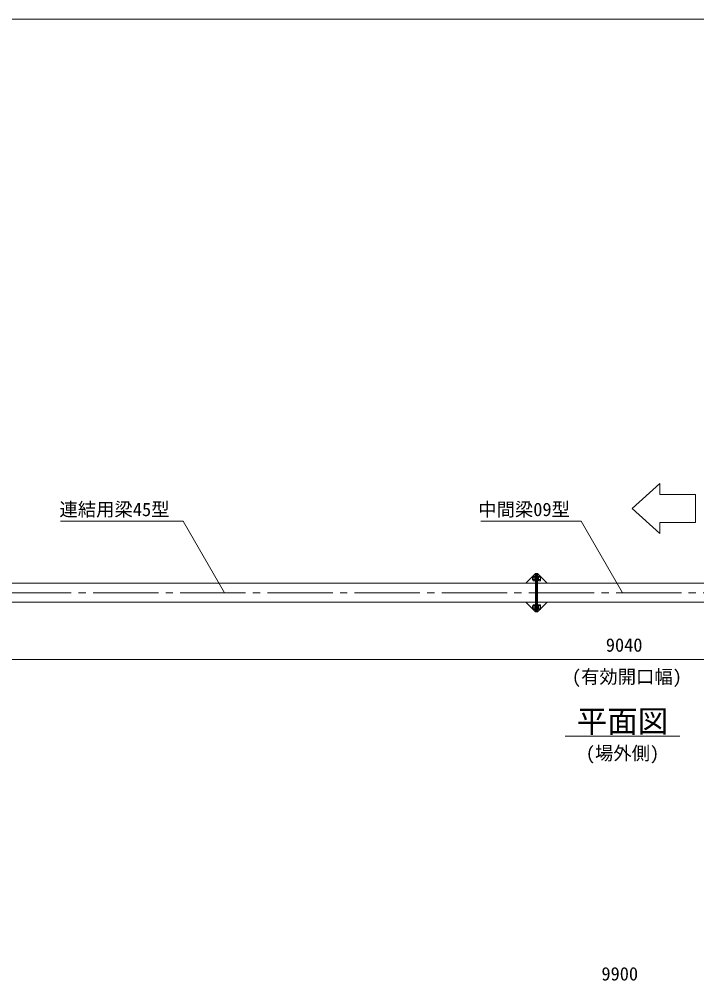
# Model space of a CAD drawing. Units: millimetres, scale not verified. Extents: x 54697 to 74822, y -14438 to 14438.
# Drawn here: x 58241 to 61786, y -5608 to -562 of the extents above; entities that cross this region are included whole.
import ezdxf
from ezdxf.enums import TextEntityAlignment as Align

# ---------------------------------------------------------------- set-up
doc = ezdxf.new("R2010")
doc.units = ezdxf.units.MM
doc.header["$LTSCALE"] = 38
doc.linetypes.add('CHAIN2', pattern=[12, 9, -1, 1, -1])
for name, color, linetype, lineweight in [('0-6_ﾎﾞﾙﾄ類', 2, 'Continuous', 18), ('0-A_図面枠', 7, 'Continuous', 18), ('0-B_寸法', 3, 'Continuous', 18), ('1-3_中間梁09', 7, 'Continuous', 18), ('1-4_通芯', 1, 'CHAIN2', 18), ('1-9_文字', 7, 'Continuous', 18), ('1-B_連結用梁45', 7, 'Continuous', 18)]:
    doc.layers.add(name, color=color, linetype=linetype, lineweight=lineweight)
doc.styles.add('ＭＳ ゴシック', font='')
doc.styles.get('ＭＳ ゴシック').set_extended_font_data('MS Gothic')

msp = doc.modelspace()

# ---------------------------------------------------------------- linework, layer by layer
at = {"layer": '0-6_ﾎﾞﾙﾄ類'}
for p, q in [((60928.71, -3480.51), (60926.7, -3482.49)), ((60928.71, -3494.49), (60928.71, -3480.51)), ((60930.09, -3480.51), (60928.71, -3480.51)), ((60930.09, -3477), (60931.71, -3475.38)), ((60930.09, -3498), (60930.09, -3477)), ((60967.71, -3477), (60966.09, -3475.38)), ((60967.71, -3498), (60967.71, -3477)), ((60926.7, -3492.51), (60926.7, -3482.49)), ((60928.71, -3494.49), (60926.7, -3492.51)), ((60930.09, -3481.71), (60927.51, -3481.71)), ((60930.09, -3493.29), (60927.51, -3493.29)), ((60930.09, -3494.49), (60928.71, -3494.49)), ((60930.09, -3498), (60931.71, -3499.62)), ((60931.71, -3481.44), (60939.09, -3481.44)), ((60931.71, -3493.56), (60939.09, -3493.56)), ((60958.71, -3486.69), (60955.71, -3487.5)), ((60958.71, -3487.5), (60955.71, -3488.31)), ((60966.09, -3481.44), (60958.71, -3481.44)), ((60966.09, -3493.56), (60958.71, -3493.56)), ((60967.71, -3498), (60966.09, -3499.62)), ((60928.71, -3630.51), (60926.7, -3632.49)), ((60926.7, -3642.51), (60926.7, -3632.49)), ((60930.09, -3631.71), (60927.51, -3631.71)), ((60928.71, -3644.49), (60928.71, -3630.51)), ((60930.09, -3630.51), (60928.71, -3630.51)), ((60930.09, -3627), (60931.71, -3625.38)), ((60930.09, -3648), (60930.09, -3627)), ((60931.71, -3631.44), (60939.09, -3631.44)), ((60966.09, -3631.44), (60958.71, -3631.44)), ((60967.71, -3627), (60966.09, -3625.38)), ((60967.71, -3648), (60967.71, -3627)), ((60928.71, -3644.49), (60926.7, -3642.51)), ((60930.09, -3643.29), (60927.51, -3643.29)), ((60930.09, -3644.49), (60928.71, -3644.49)), ((60930.09, -3648), (60931.71, -3649.62)), ((60931.71, -3643.56), (60939.09, -3643.56)), ((60958.71, -3636.69), (60955.71, -3637.5)), ((60958.71, -3637.5), (60955.71, -3638.31)), ((60966.09, -3643.56), (60958.71, -3643.56)), ((60967.71, -3648), (60966.09, -3649.62))]:
    msp.add_line(p, q, dxfattribs=at)
for points in [[(60931.71, -3475.38), (60939.09, -3475.38), (60939.09, -3499.62), (60931.71, -3499.62)], [(60966.09, -3475.38), (60958.71, -3475.38), (60958.71, -3499.62), (60966.09, -3499.62)], [(60931.71, -3625.38), (60939.09, -3625.38), (60939.09, -3649.62), (60931.71, -3649.62)], [(60966.09, -3625.38), (60958.71, -3625.38), (60958.71, -3649.62), (60966.09, -3649.62)]]:
    msp.add_lwpolyline(points, dxfattribs=at)
for points in [[(60939.09, -3498.51), (60939.09, -3476.49), (60941.4, -3476.49), (60941.4, -3498.51)], [(60955.71, -3476.49), (60955.71, -3498.51), (60953.4, -3498.51), (60953.4, -3476.49)], [(60955.71, -3476.16), (60955.71, -3498.84), (60958.71, -3498.84), (60958.71, -3476.16)], [(60939.09, -3648.51), (60939.09, -3626.49), (60941.4, -3626.49), (60941.4, -3648.51)], [(60955.71, -3626.49), (60955.71, -3648.51), (60953.4, -3648.51), (60953.4, -3626.49)], [(60955.71, -3626.16), (60955.71, -3648.84), (60958.71, -3648.84), (60958.71, -3626.16)]]:
    msp.add_lwpolyline(points, close=True, dxfattribs=at)
for centre, radius, start, end in [((60934.77, -3478.41), 4.29, 135, 225), ((60963.03, -3478.41), 4.29, 315, 45), ((60942.21, -3487.5), 12.12, 150, 210), ((60934.77, -3496.59), 4.29, 135, 225), ((60963.03, -3496.59), 4.29, 315, 45), ((60955.59, -3487.5), 12.12, 330, 30), ((60942.21, -3637.5), 12.12, 150, 210), ((60934.77, -3628.41), 4.29, 135, 225), ((60963.03, -3628.41), 4.29, 315, 45), ((60955.59, -3637.5), 12.12, 330, 30), ((60934.77, -3646.59), 4.29, 135, 225), ((60963.03, -3646.59), 4.29, 315, 45)]:
    msp.add_arc(centre, radius, start, end, dxfattribs=at)
at = {"layer": '0-A_図面枠'}
msp.add_lwpolyline([(54697.41, -562.5), (74822.4, -562.5), (74822.4, -14437.5), (54697.41, -14437.5)], close=True, dxfattribs=at)
at = {"layer": '0-B_寸法'}
msp.add_line((65885.4, -3912.51), (56955.39, -3912.51), dxfattribs=at)
at = {"layer": '1-3_中間梁09'}
for points in [[(60953.4, -3662.49), (60953.4, -3462.51), (60947.4, -3462.51), (60947.4, -3662.49)], [(60953.4, -3512.49), (61003.41, -3512.49), (60953.4, -3462.51)], [(60953.4, -3612.51), (61841.4, -3612.51), (61841.4, -3512.49), (60953.4, -3512.49)], [(60953.4, -3612.51), (61003.41, -3612.51), (60953.4, -3662.49)]]:
    msp.add_lwpolyline(points, close=True, dxfattribs=at)
at = {"layer": '1-4_通芯'}
msp.add_line((56347.41, -3562.5), (67648.41, -3562.5), dxfattribs=at)
at = {"layer": '1-9_文字'}
for p, q in [((58456.29, -3188.19), (59099.04, -3188.19)), ((59099.4, -3188.19), (59099.04, -3188.19)), ((59315.52, -3562.5), (59099.4, -3188.19)), ((60656.1, -3188.19), (61180.83, -3188.19)), ((61181.19, -3188.19), (61180.83, -3188.19)), ((61397.31, -3562.5), (61181.19, -3188.19)), ((61097.4, -4312.5), (61697.4, -4312.5))]:
    msp.add_line(p, q, dxfattribs=at)
msp.add_lwpolyline([(61448.73, -3121.02), (61593.15, -2990.25), (61593.15, -3048.15), (61779.78, -3048.15), (61779.78, -3194.19), (61593.15, -3194.19), (61593.15, -3252.09)], close=True, dxfattribs=at)
at = {"layer": '1-B_連結用梁45'}
for points in [[(60941.4, -3512.49), (60891.39, -3512.49), (60941.4, -3462.51)], [(60947.4, -3462.51), (60947.4, -3662.49), (60941.4, -3662.49), (60941.4, -3462.51)], [(60941.4, -3612.51), (56347.41, -3612.51), (56347.41, -3512.49), (60941.4, -3512.49)], [(60941.4, -3612.51), (60891.39, -3612.51), (60941.4, -3662.49)]]:
    msp.add_lwpolyline(points, close=True, dxfattribs=at)

# ---------------------------------------------------------------- texts
at = {"layer": '0-B_寸法', "style": 'ＭＳ ゴシック'}
for s, p in [('9040', (61310.25, -3892.11)), ('(有効開口幅)', (61132.41, -4058.1)), ('9900', (61287.24, -5612.1))]:
    msp.add_text(s, height=70.38, dxfattribs=at).set_placement(p, align=Align.BOTTOM_LEFT)
at = {"layer": '1-9_文字', "style": 'ＭＳ ゴシック'}
for s, height, p in [('連結用梁45型', 70.38, (58451.58, -3182.79)), ('中間梁09型', 70.38, (60642.48, -3182.79)), ('平面図', 117.3, (61157.4, -4328.49)), ('(場外側)', 70.38, (61205.4, -4458.09))]:
    msp.add_text(s, height=height, dxfattribs=at).set_placement(p, align=Align.BOTTOM_LEFT)

doc.saveas('drawing.dxf')
